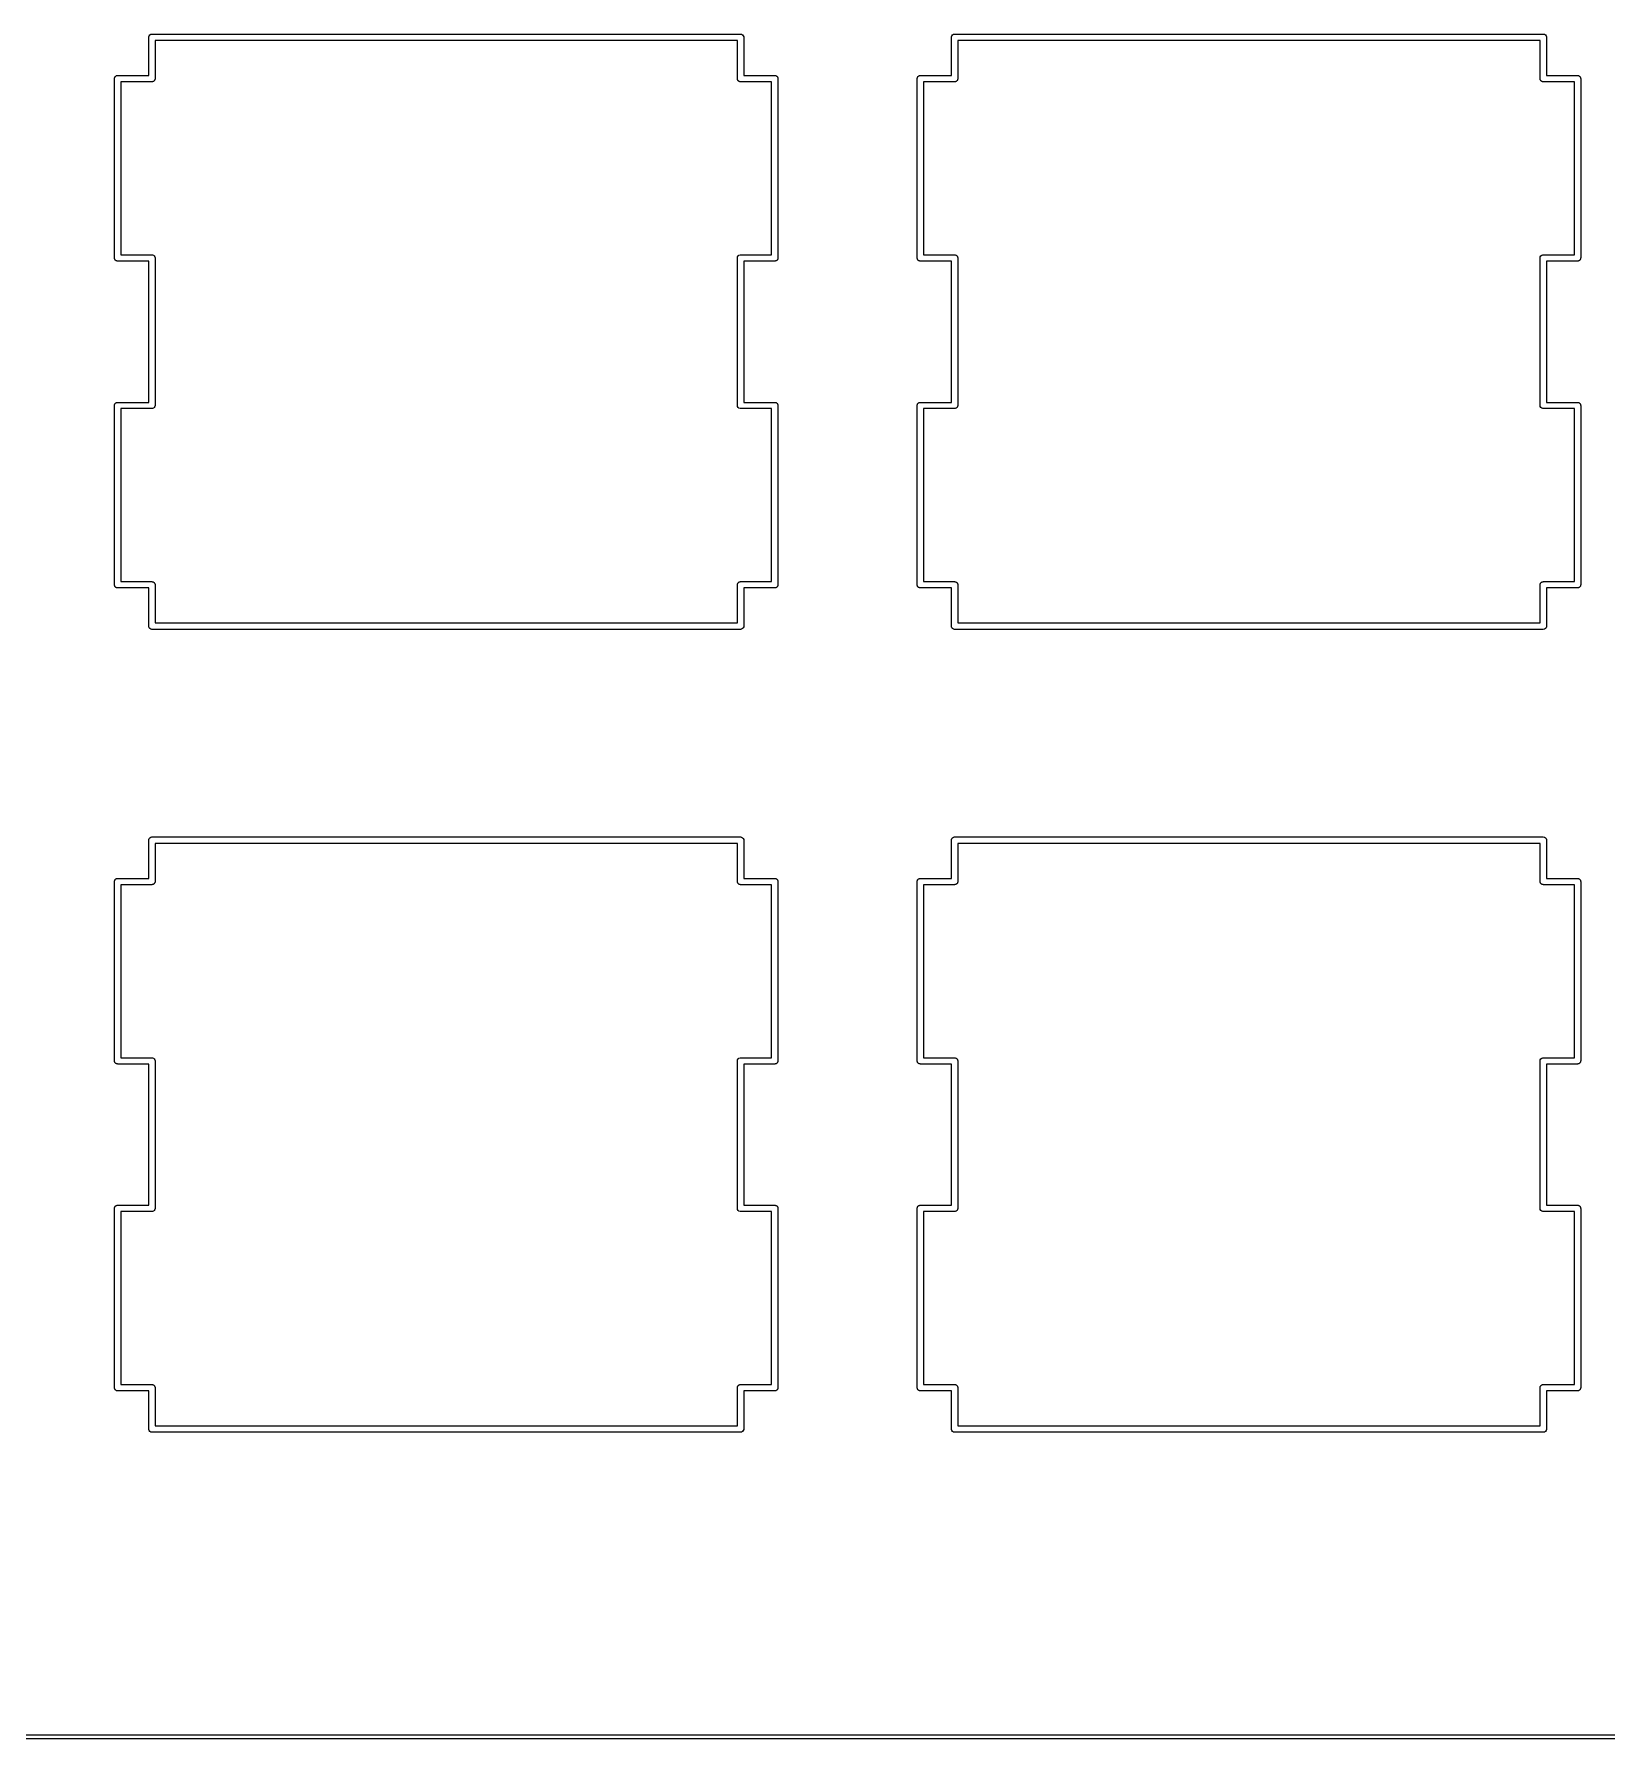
# Model space of a CAD drawing. Extents: x 24 to 395, y -191 to -67.
# Drawn here: x 333.12 to 370.45, y -190.55 to -150.1 of the extents above; entities that cross this region are included whole.
import ezdxf

# ---------------------------------------------------------------- set-up
doc = ezdxf.new("R2010")
doc.units = 0
doc.header["$MEASUREMENT"] = 0
doc.layers.add('BLACK', color=7, linetype='CONTINUOUS')

msp = doc.modelspace()

# ---------------------------------------------------------------- linework, layer by layer
at = {"layer": 'Black'}
for p, q in [((335.84, -150.164), (335.849, -150.139)), ((335.84, -150.191), (335.84, -150.164)), ((335.84, -151.083), (335.84, -150.191)), ((335.84, -150.191), (335.84, -150.191)), ((335.849, -150.139), (335.866, -150.119)), ((335.866, -150.119), (335.889, -150.106)), ((335.889, -150.106), (335.915, -150.101)), ((335.915, -150.101), (349.885, -150.101)), ((335.99, -150.254), (335.99, -151.158)), ((349.81, -150.254), (335.99, -150.254)), ((349.81, -151.158), (349.81, -150.254)), ((349.885, -150.101), (349.911, -150.106)), ((349.911, -150.106), (349.934, -150.119)), ((349.934, -150.119), (349.951, -150.139)), ((349.951, -150.139), (349.96, -150.164)), ((349.96, -150.164), (349.96, -150.191)), ((349.96, -150.191), (349.96, -150.191)), ((349.96, -150.191), (349.96, -151.083)), ((354.89, -150.164), (354.899, -150.139)), ((354.89, -150.191), (354.89, -150.164)), ((354.89, -151.083), (354.89, -150.191)), ((354.89, -150.191), (354.89, -150.191)), ((354.899, -150.139), (354.916, -150.119)), ((354.916, -150.119), (354.939, -150.106)), ((354.939, -150.106), (354.965, -150.101)), ((354.965, -150.101), (368.935, -150.101)), ((355.04, -150.254), (355.04, -151.158)), ((368.86, -150.254), (355.04, -150.254)), ((368.86, -151.158), (368.86, -150.254)), ((368.935, -150.101), (368.961, -150.106)), ((368.961, -150.106), (368.984, -150.119)), ((368.984, -150.119), (369.001, -150.139)), ((369.001, -150.139), (369.01, -150.164)), ((369.01, -150.164), (369.01, -150.191)), ((369.01, -150.191), (369.01, -150.191)), ((369.01, -150.191), (369.01, -151.083)), ((335.027, -151.158), (335.028, -151.151)), ((335.027, -155.412), (335.027, -151.158)), ((335.028, -151.145), (335.031, -151.139)), ((335.028, -151.151), (335.028, -151.145)), ((335.031, -151.139), (335.032, -151.132)), ((335.032, -151.132), (335.035, -151.127)), ((335.035, -151.127), (335.037, -151.12)), ((335.037, -151.12), (335.041, -151.115)), ((335.041, -151.115), (335.045, -151.11)), ((335.045, -151.11), (335.05, -151.106)), ((335.05, -151.106), (335.054, -151.1)), ((335.054, -151.1), (335.06, -151.097)), ((335.06, -151.097), (335.065, -151.093)), ((335.065, -151.093), (335.071, -151.091)), ((335.071, -151.091), (335.077, -151.087)), ((335.077, -151.087), (335.083, -151.086)), ((335.083, -151.086), (335.089, -151.084)), ((335.089, -151.084), (335.096, -151.084)), ((335.096, -151.084), (335.102, -151.083)), ((335.102, -151.083), (335.84, -151.083)), ((335.915, -151.233), (335.177, -151.233)), ((335.177, -151.233), (335.177, -155.337)), ((335.921, -151.232), (335.915, -151.233)), ((335.928, -151.232), (335.921, -151.232)), ((335.934, -151.23), (335.928, -151.232)), ((335.941, -151.228), (335.934, -151.23)), ((335.946, -151.225), (335.941, -151.228)), ((335.952, -151.223), (335.946, -151.225)), ((335.958, -151.219), (335.952, -151.223)), ((335.963, -151.215), (335.958, -151.219)), ((335.967, -151.21), (335.963, -151.215)), ((335.972, -151.206), (335.967, -151.21)), ((335.976, -151.2), (335.972, -151.206)), ((335.98, -151.195), (335.976, -151.2)), ((335.982, -151.189), (335.98, -151.195)), ((335.985, -151.184), (335.982, -151.189)), ((335.987, -151.177), (335.985, -151.184)), ((335.989, -151.171), (335.987, -151.177)), ((335.99, -151.158), (335.989, -151.164)), ((335.989, -151.164), (335.989, -151.171)), ((349.811, -151.164), (349.81, -151.158)), ((349.811, -151.171), (349.811, -151.164)), ((349.813, -151.177), (349.811, -151.171)), ((349.815, -151.184), (349.813, -151.177)), ((349.818, -151.189), (349.815, -151.184)), ((349.82, -151.195), (349.818, -151.189)), ((349.824, -151.2), (349.82, -151.195)), ((349.828, -151.206), (349.824, -151.2)), ((349.833, -151.21), (349.828, -151.206)), ((349.837, -151.215), (349.833, -151.21)), ((349.842, -151.219), (349.837, -151.215)), ((349.847, -151.223), (349.842, -151.219)), ((349.854, -151.225), (349.847, -151.223)), ((349.859, -151.228), (349.854, -151.225)), ((349.866, -151.23), (349.859, -151.228)), ((349.872, -151.232), (349.866, -151.23)), ((349.879, -151.232), (349.872, -151.232)), ((349.885, -151.233), (349.879, -151.232)), ((350.623, -151.233), (349.885, -151.233)), ((349.96, -151.083), (350.698, -151.083)), ((350.623, -155.337), (350.623, -151.233)), ((350.698, -151.083), (350.704, -151.084)), ((350.704, -151.084), (350.711, -151.084)), ((350.711, -151.084), (350.717, -151.086)), ((350.717, -151.086), (350.723, -151.087)), ((350.723, -151.087), (350.729, -151.091)), ((350.729, -151.091), (350.735, -151.093)), ((350.735, -151.093), (350.74, -151.097)), ((350.74, -151.097), (350.746, -151.1)), ((350.746, -151.1), (350.75, -151.106)), ((350.75, -151.106), (350.755, -151.11)), ((350.755, -151.11), (350.759, -151.115)), ((350.759, -151.115), (350.763, -151.12)), ((350.763, -151.12), (350.765, -151.127)), ((350.765, -151.127), (350.768, -151.132)), ((350.768, -151.132), (350.769, -151.139)), ((350.769, -151.139), (350.772, -151.145)), ((350.772, -151.145), (350.772, -151.151)), ((350.772, -151.151), (350.773, -151.158)), ((350.773, -151.158), (350.773, -155.412)), ((354.077, -151.158), (354.078, -151.151)), ((354.077, -155.412), (354.077, -151.158)), ((354.078, -151.145), (354.081, -151.139)), ((354.078, -151.151), (354.078, -151.145)), ((354.081, -151.139), (354.082, -151.132)), ((354.082, -151.132), (354.085, -151.127)), ((354.085, -151.127), (354.087, -151.12)), ((354.087, -151.12), (354.091, -151.115)), ((354.091, -151.115), (354.095, -151.11)), ((354.095, -151.11), (354.1, -151.106)), ((354.1, -151.106), (354.104, -151.1)), ((354.104, -151.1), (354.11, -151.097)), ((354.11, -151.097), (354.115, -151.093)), ((354.115, -151.093), (354.121, -151.091)), ((354.121, -151.091), (354.127, -151.087)), ((354.127, -151.087), (354.133, -151.086)), ((354.133, -151.086), (354.139, -151.084)), ((354.139, -151.084), (354.146, -151.084)), ((354.146, -151.084), (354.152, -151.083)), ((354.152, -151.083), (354.89, -151.083)), ((354.965, -151.233), (354.227, -151.233)), ((354.227, -151.233), (354.227, -155.337)), ((354.971, -151.232), (354.965, -151.233)), ((354.978, -151.232), (354.971, -151.232)), ((354.984, -151.23), (354.978, -151.232)), ((354.991, -151.228), (354.984, -151.23)), ((354.996, -151.225), (354.991, -151.228)), ((355.002, -151.223), (354.996, -151.225)), ((355.008, -151.219), (355.002, -151.223)), ((355.013, -151.215), (355.008, -151.219)), ((355.017, -151.21), (355.013, -151.215)), ((355.022, -151.206), (355.017, -151.21)), ((355.026, -151.2), (355.022, -151.206)), ((355.03, -151.195), (355.026, -151.2)), ((355.032, -151.189), (355.03, -151.195)), ((355.035, -151.184), (355.032, -151.189)), ((355.037, -151.177), (355.035, -151.184)), ((355.039, -151.171), (355.037, -151.177)), ((355.04, -151.158), (355.039, -151.164)), ((355.039, -151.164), (355.039, -151.171)), ((368.861, -151.164), (368.86, -151.158)), ((368.861, -151.171), (368.861, -151.164)), ((368.863, -151.177), (368.861, -151.171)), ((368.865, -151.184), (368.863, -151.177)), ((368.868, -151.189), (368.865, -151.184)), ((368.87, -151.195), (368.868, -151.189)), ((368.874, -151.2), (368.87, -151.195)), ((368.878, -151.206), (368.874, -151.2)), ((368.883, -151.21), (368.878, -151.206)), ((368.887, -151.215), (368.883, -151.21)), ((368.892, -151.219), (368.887, -151.215)), ((368.897, -151.223), (368.892, -151.219)), ((368.904, -151.225), (368.897, -151.223)), ((368.909, -151.228), (368.904, -151.225)), ((368.916, -151.23), (368.909, -151.228)), ((368.922, -151.232), (368.916, -151.23)), ((368.929, -151.232), (368.922, -151.232)), ((368.935, -151.233), (368.929, -151.232)), ((369.673, -151.233), (368.935, -151.233)), ((369.01, -151.083), (369.748, -151.083)), ((369.673, -155.337), (369.673, -151.233)), ((369.748, -151.083), (369.754, -151.084)), ((369.754, -151.084), (369.761, -151.084)), ((369.761, -151.084), (369.767, -151.086)), ((369.767, -151.086), (369.773, -151.087)), ((369.773, -151.087), (369.779, -151.091)), ((369.779, -151.091), (369.785, -151.093)), ((369.785, -151.093), (369.79, -151.097)), ((369.79, -151.097), (369.796, -151.1)), ((369.796, -151.1), (369.8, -151.106)), ((369.8, -151.106), (369.805, -151.11)), ((369.805, -151.11), (369.809, -151.115)), ((369.809, -151.115), (369.813, -151.12)), ((369.813, -151.12), (369.815, -151.127)), ((369.815, -151.127), (369.818, -151.132)), ((369.818, -151.132), (369.819, -151.139)), ((369.819, -151.139), (369.822, -151.145)), ((369.822, -151.145), (369.822, -151.151)), ((369.822, -151.151), (369.823, -151.158)), ((369.823, -151.158), (369.823, -155.412)), ((335.028, -155.419), (335.027, -155.412)), ((335.028, -155.425), (335.028, -155.419)), ((335.031, -155.432), (335.028, -155.425)), ((335.032, -155.438), (335.031, -155.432)), ((335.035, -155.444), (335.032, -155.438)), ((335.037, -155.45), (335.035, -155.444)), ((335.041, -155.455), (335.037, -155.45)), ((335.045, -155.461), (335.041, -155.455)), ((335.05, -155.465), (335.045, -155.461)), ((335.054, -155.47), (335.05, -155.465)), ((335.06, -155.473), (335.054, -155.47)), ((335.065, -155.477), (335.06, -155.473)), ((335.071, -155.48), (335.065, -155.477)), ((335.077, -155.483), (335.071, -155.48)), ((335.083, -155.484), (335.077, -155.483)), ((335.089, -155.486), (335.083, -155.484)), ((335.096, -155.486), (335.089, -155.486)), ((335.102, -155.487), (335.096, -155.486)), ((335.839, -155.487), (335.102, -155.487)), ((335.177, -155.337), (335.902, -155.337)), ((335.839, -158.838), (335.839, -155.487)), ((335.902, -155.337), (335.902, -155.337)), ((335.902, -155.337), (335.928, -155.337)), ((335.928, -155.337), (335.953, -155.346)), ((335.953, -155.346), (335.973, -155.363)), ((335.973, -155.363), (335.987, -155.386)), ((335.987, -155.386), (335.991, -155.412)), ((335.991, -155.412), (335.991, -158.913)), ((349.809, -155.412), (349.813, -155.386)), ((349.809, -158.913), (349.809, -155.412)), ((349.813, -155.386), (349.827, -155.363)), ((349.827, -155.363), (349.847, -155.346)), ((349.847, -155.346), (349.872, -155.337)), ((349.872, -155.337), (349.898, -155.337)), ((349.898, -155.337), (349.898, -155.337)), ((349.898, -155.337), (350.623, -155.337)), ((350.698, -155.487), (349.961, -155.487)), ((349.961, -155.487), (349.961, -158.838)), ((350.704, -155.486), (350.698, -155.487)), ((350.711, -155.486), (350.704, -155.486)), ((350.717, -155.484), (350.711, -155.486)), ((350.723, -155.483), (350.717, -155.484)), ((350.729, -155.48), (350.723, -155.483)), ((350.735, -155.477), (350.729, -155.48)), ((350.74, -155.473), (350.735, -155.477)), ((350.746, -155.47), (350.74, -155.473)), ((350.75, -155.465), (350.746, -155.47)), ((350.755, -155.461), (350.75, -155.465)), ((350.759, -155.455), (350.755, -155.461)), ((350.763, -155.45), (350.759, -155.455)), ((350.765, -155.444), (350.763, -155.45)), ((350.768, -155.438), (350.765, -155.444)), ((350.769, -155.432), (350.768, -155.438)), ((350.772, -155.425), (350.769, -155.432)), ((350.773, -155.412), (350.772, -155.419)), ((350.772, -155.419), (350.772, -155.425)), ((354.078, -155.419), (354.077, -155.412)), ((354.078, -155.425), (354.078, -155.419)), ((354.081, -155.432), (354.078, -155.425)), ((354.082, -155.438), (354.081, -155.432)), ((354.085, -155.444), (354.082, -155.438)), ((354.087, -155.45), (354.085, -155.444)), ((354.091, -155.455), (354.087, -155.45)), ((354.095, -155.461), (354.091, -155.455)), ((354.1, -155.465), (354.095, -155.461)), ((354.104, -155.47), (354.1, -155.465)), ((354.11, -155.473), (354.104, -155.47)), ((354.115, -155.477), (354.11, -155.473)), ((354.121, -155.48), (354.115, -155.477)), ((354.127, -155.483), (354.121, -155.48)), ((354.133, -155.484), (354.127, -155.483)), ((354.139, -155.486), (354.133, -155.484)), ((354.146, -155.486), (354.139, -155.486)), ((354.152, -155.487), (354.146, -155.486)), ((354.889, -155.487), (354.152, -155.487)), ((354.227, -155.337), (354.952, -155.337)), ((354.889, -158.838), (354.889, -155.487)), ((354.952, -155.337), (354.952, -155.337)), ((354.952, -155.337), (354.978, -155.337)), ((354.978, -155.337), (355.003, -155.346)), ((355.003, -155.346), (355.023, -155.363)), ((355.023, -155.363), (355.037, -155.386)), ((355.037, -155.386), (355.041, -155.412)), ((355.041, -155.412), (355.041, -158.913)), ((368.859, -155.412), (368.863, -155.386)), ((368.859, -158.913), (368.859, -155.412)), ((368.863, -155.386), (368.877, -155.363)), ((368.877, -155.363), (368.897, -155.346)), ((368.897, -155.346), (368.922, -155.337)), ((368.922, -155.337), (368.948, -155.337)), ((368.948, -155.337), (368.948, -155.337)), ((368.948, -155.337), (369.673, -155.337)), ((369.748, -155.487), (369.011, -155.487)), ((369.011, -155.487), (369.011, -158.838)), ((369.754, -155.486), (369.748, -155.487)), ((369.761, -155.486), (369.754, -155.486)), ((369.767, -155.484), (369.761, -155.486)), ((369.773, -155.483), (369.767, -155.484)), ((369.779, -155.48), (369.773, -155.483)), ((369.785, -155.477), (369.779, -155.48)), ((369.79, -155.473), (369.785, -155.477)), ((369.796, -155.47), (369.79, -155.473)), ((369.8, -155.465), (369.796, -155.47)), ((369.805, -155.461), (369.8, -155.465)), ((369.809, -155.455), (369.805, -155.461)), ((369.813, -155.45), (369.809, -155.455)), ((369.815, -155.444), (369.813, -155.45)), ((369.818, -155.438), (369.815, -155.444)), ((369.819, -155.432), (369.818, -155.438)), ((369.822, -155.425), (369.819, -155.432)), ((369.823, -155.412), (369.822, -155.419)), ((369.822, -155.419), (369.822, -155.425)), ((335.027, -158.913), (335.028, -158.906)), ((335.027, -163.167), (335.027, -158.913)), ((335.028, -158.9), (335.031, -158.893)), ((335.028, -158.906), (335.028, -158.9)), ((335.031, -158.893), (335.032, -158.887)), ((335.032, -158.887), (335.035, -158.881)), ((335.035, -158.881), (335.037, -158.875)), ((335.037, -158.875), (335.041, -158.87)), ((335.041, -158.87), (335.045, -158.864)), ((335.045, -158.864), (335.05, -158.86)), ((335.05, -158.86), (335.054, -158.855)), ((335.054, -158.855), (335.06, -158.852)), ((335.06, -158.852), (335.065, -158.848)), ((335.065, -158.848), (335.071, -158.845)), ((335.071, -158.845), (335.077, -158.842)), ((335.077, -158.842), (335.083, -158.841)), ((335.083, -158.841), (335.089, -158.839)), ((335.089, -158.839), (335.096, -158.839)), ((335.096, -158.839), (335.102, -158.838)), ((335.102, -158.838), (335.839, -158.838)), ((335.973, -158.962), (335.953, -158.979)), ((335.987, -158.939), (335.973, -158.962)), ((335.991, -158.913), (335.987, -158.939)), ((349.813, -158.939), (349.809, -158.913)), ((349.827, -158.962), (349.813, -158.939)), ((349.847, -158.979), (349.827, -158.962)), ((349.961, -158.838), (350.698, -158.838)), ((350.698, -158.838), (350.704, -158.839)), ((350.704, -158.839), (350.711, -158.839)), ((350.711, -158.839), (350.717, -158.841)), ((350.717, -158.841), (350.723, -158.842)), ((350.723, -158.842), (350.729, -158.845)), ((350.729, -158.845), (350.735, -158.848)), ((350.735, -158.848), (350.74, -158.852)), ((350.74, -158.852), (350.746, -158.855)), ((350.746, -158.855), (350.75, -158.86)), ((350.75, -158.86), (350.755, -158.864)), ((350.755, -158.864), (350.759, -158.87)), ((350.759, -158.87), (350.763, -158.875)), ((350.763, -158.875), (350.765, -158.881)), ((350.765, -158.881), (350.768, -158.887)), ((350.768, -158.887), (350.769, -158.893)), ((350.769, -158.893), (350.772, -158.9)), ((350.772, -158.9), (350.772, -158.906)), ((350.772, -158.906), (350.773, -158.913)), ((350.773, -158.913), (350.773, -163.167)), ((354.077, -158.913), (354.078, -158.906)), ((354.077, -163.167), (354.077, -158.913)), ((354.078, -158.9), (354.081, -158.893)), ((354.078, -158.906), (354.078, -158.9)), ((354.081, -158.893), (354.082, -158.887)), ((354.082, -158.887), (354.085, -158.881)), ((354.085, -158.881), (354.087, -158.875)), ((354.087, -158.875), (354.091, -158.87)), ((354.091, -158.87), (354.095, -158.864)), ((354.095, -158.864), (354.1, -158.86)), ((354.1, -158.86), (354.104, -158.855)), ((354.104, -158.855), (354.11, -158.852)), ((354.11, -158.852), (354.115, -158.848)), ((354.115, -158.848), (354.121, -158.845)), ((354.121, -158.845), (354.127, -158.842)), ((354.127, -158.842), (354.133, -158.841)), ((354.133, -158.841), (354.139, -158.839)), ((354.139, -158.839), (354.146, -158.839)), ((354.146, -158.839), (354.152, -158.838)), ((354.152, -158.838), (354.889, -158.838)), ((355.023, -158.962), (355.003, -158.979)), ((355.037, -158.939), (355.023, -158.962)), ((355.041, -158.913), (355.037, -158.939)), ((368.863, -158.939), (368.859, -158.913)), ((368.877, -158.962), (368.863, -158.939)), ((368.897, -158.979), (368.877, -158.962)), ((369.011, -158.838), (369.748, -158.838)), ((369.748, -158.838), (369.754, -158.839)), ((369.754, -158.839), (369.761, -158.839)), ((369.761, -158.839), (369.767, -158.841)), ((369.767, -158.841), (369.773, -158.842)), ((369.773, -158.842), (369.779, -158.845)), ((369.779, -158.845), (369.785, -158.848)), ((369.785, -158.848), (369.79, -158.852)), ((369.79, -158.852), (369.796, -158.855)), ((369.796, -158.855), (369.8, -158.86)), ((369.8, -158.86), (369.805, -158.864)), ((369.805, -158.864), (369.809, -158.87)), ((369.809, -158.87), (369.813, -158.875)), ((369.813, -158.875), (369.815, -158.881)), ((369.815, -158.881), (369.818, -158.887)), ((369.818, -158.887), (369.819, -158.893)), ((369.819, -158.893), (369.822, -158.9)), ((369.822, -158.9), (369.822, -158.906)), ((369.822, -158.906), (369.823, -158.913)), ((369.823, -158.913), (369.823, -163.167)), ((335.902, -158.988), (335.177, -158.988)), ((335.177, -158.988), (335.177, -163.092)), ((335.928, -158.988), (335.902, -158.988)), ((335.902, -158.988), (335.902, -158.988)), ((335.953, -158.979), (335.928, -158.988)), ((349.872, -158.988), (349.847, -158.979)), ((349.898, -158.988), (349.872, -158.988)), ((350.623, -158.988), (349.898, -158.988)), ((349.898, -158.988), (349.898, -158.988)), ((350.623, -163.092), (350.623, -158.988)), ((354.952, -158.988), (354.227, -158.988)), ((354.227, -158.988), (354.227, -163.092)), ((354.978, -158.988), (354.952, -158.988)), ((354.952, -158.988), (354.952, -158.988)), ((355.003, -158.979), (354.978, -158.988)), ((368.922, -158.988), (368.897, -158.979)), ((368.948, -158.988), (368.922, -158.988)), ((369.673, -158.988), (368.948, -158.988)), ((368.948, -158.988), (368.948, -158.988)), ((369.673, -163.092), (369.673, -158.988)), ((335.028, -163.174), (335.027, -163.167)), ((335.028, -163.18), (335.028, -163.174)), ((335.031, -163.186), (335.028, -163.18)), ((335.032, -163.193), (335.031, -163.186)), ((335.035, -163.198), (335.032, -163.193)), ((335.037, -163.205), (335.035, -163.198)), ((335.041, -163.21), (335.037, -163.205)), ((335.045, -163.215), (335.041, -163.21)), ((335.05, -163.219), (335.045, -163.215)), ((335.054, -163.225), (335.05, -163.219)), ((335.06, -163.228), (335.054, -163.225)), ((335.065, -163.232), (335.06, -163.228)), ((335.071, -163.234), (335.065, -163.232)), ((335.077, -163.238), (335.071, -163.234)), ((335.083, -163.239), (335.077, -163.238)), ((335.089, -163.241), (335.083, -163.239)), ((335.096, -163.241), (335.089, -163.241)), ((335.102, -163.242), (335.096, -163.241)), ((335.84, -163.242), (335.102, -163.242)), ((335.177, -163.092), (335.915, -163.092)), ((335.84, -164.134), (335.84, -163.242)), ((335.915, -163.092), (335.921, -163.093)), ((335.921, -163.093), (335.928, -163.093)), ((335.928, -163.093), (335.934, -163.095)), ((335.934, -163.095), (335.941, -163.097)), ((335.941, -163.097), (335.946, -163.1)), ((335.946, -163.1), (335.952, -163.102)), ((335.952, -163.102), (335.958, -163.106)), ((335.958, -163.106), (335.963, -163.11)), ((335.963, -163.11), (335.967, -163.115)), ((335.967, -163.115), (335.972, -163.119)), ((335.972, -163.119), (335.976, -163.125)), ((335.976, -163.125), (335.98, -163.13)), ((335.98, -163.13), (335.982, -163.136)), ((335.982, -163.136), (335.985, -163.141)), ((335.985, -163.141), (335.987, -163.148)), ((335.987, -163.148), (335.989, -163.154)), ((335.989, -163.154), (335.989, -163.161)), ((335.989, -163.161), (335.99, -163.167)), ((335.99, -163.167), (335.99, -164.071)), ((349.81, -163.167), (349.811, -163.161)), ((349.81, -164.071), (349.81, -163.167)), ((349.811, -163.154), (349.813, -163.148)), ((349.811, -163.161), (349.811, -163.154)), ((349.813, -163.148), (349.815, -163.141)), ((349.815, -163.141), (349.818, -163.136)), ((349.818, -163.136), (349.82, -163.13)), ((349.82, -163.13), (349.824, -163.125)), ((349.824, -163.125), (349.828, -163.119)), ((349.828, -163.119), (349.833, -163.115)), ((349.833, -163.115), (349.837, -163.11)), ((349.837, -163.11), (349.842, -163.106)), ((349.842, -163.106), (349.847, -163.102)), ((349.847, -163.102), (349.854, -163.1)), ((349.854, -163.1), (349.859, -163.097)), ((349.859, -163.097), (349.866, -163.095)), ((349.866, -163.095), (349.872, -163.093)), ((349.872, -163.093), (349.879, -163.093)), ((349.879, -163.093), (349.885, -163.092)), ((349.885, -163.092), (350.623, -163.092)), ((350.698, -163.242), (349.96, -163.242)), ((349.96, -163.242), (349.96, -164.134)), ((350.704, -163.241), (350.698, -163.242)), ((350.711, -163.241), (350.704, -163.241)), ((350.717, -163.239), (350.711, -163.241)), ((350.723, -163.238), (350.717, -163.239)), ((350.729, -163.234), (350.723, -163.238)), ((350.735, -163.232), (350.729, -163.234)), ((350.74, -163.228), (350.735, -163.232)), ((350.746, -163.225), (350.74, -163.228)), ((350.75, -163.219), (350.746, -163.225)), ((350.755, -163.215), (350.75, -163.219)), ((350.759, -163.21), (350.755, -163.215)), ((350.763, -163.205), (350.759, -163.21)), ((350.765, -163.198), (350.763, -163.205)), ((350.768, -163.193), (350.765, -163.198)), ((350.769, -163.186), (350.768, -163.193)), ((350.772, -163.18), (350.769, -163.186)), ((350.773, -163.167), (350.772, -163.174)), ((350.772, -163.174), (350.772, -163.18)), ((354.078, -163.174), (354.077, -163.167)), ((354.078, -163.18), (354.078, -163.174)), ((354.081, -163.186), (354.078, -163.18)), ((354.082, -163.193), (354.081, -163.186)), ((354.085, -163.198), (354.082, -163.193)), ((354.087, -163.205), (354.085, -163.198)), ((354.091, -163.21), (354.087, -163.205)), ((354.095, -163.215), (354.091, -163.21)), ((354.1, -163.219), (354.095, -163.215)), ((354.104, -163.225), (354.1, -163.219)), ((354.11, -163.228), (354.104, -163.225)), ((354.115, -163.232), (354.11, -163.228)), ((354.121, -163.234), (354.115, -163.232)), ((354.127, -163.238), (354.121, -163.234)), ((354.133, -163.239), (354.127, -163.238)), ((354.139, -163.241), (354.133, -163.239)), ((354.146, -163.241), (354.139, -163.241)), ((354.152, -163.242), (354.146, -163.241)), ((354.89, -163.242), (354.152, -163.242)), ((354.227, -163.092), (354.965, -163.092)), ((354.89, -164.134), (354.89, -163.242)), ((354.965, -163.092), (354.971, -163.093)), ((354.971, -163.093), (354.978, -163.093)), ((354.978, -163.093), (354.984, -163.095)), ((354.984, -163.095), (354.991, -163.097)), ((354.991, -163.097), (354.996, -163.1)), ((354.996, -163.1), (355.002, -163.102)), ((355.002, -163.102), (355.008, -163.106)), ((355.008, -163.106), (355.013, -163.11)), ((355.013, -163.11), (355.017, -163.115)), ((355.017, -163.115), (355.022, -163.119)), ((355.022, -163.119), (355.026, -163.125)), ((355.026, -163.125), (355.03, -163.13)), ((355.03, -163.13), (355.032, -163.136)), ((355.032, -163.136), (355.035, -163.141)), ((355.035, -163.141), (355.037, -163.148)), ((355.037, -163.148), (355.039, -163.154)), ((355.039, -163.154), (355.039, -163.161)), ((355.039, -163.161), (355.04, -163.167)), ((355.04, -163.167), (355.04, -164.071)), ((368.86, -163.167), (368.861, -163.161)), ((368.86, -164.071), (368.86, -163.167)), ((368.861, -163.154), (368.863, -163.148)), ((368.861, -163.161), (368.861, -163.154)), ((368.863, -163.148), (368.865, -163.141)), ((368.865, -163.141), (368.868, -163.136)), ((368.868, -163.136), (368.87, -163.13)), ((368.87, -163.13), (368.874, -163.125)), ((368.874, -163.125), (368.878, -163.119)), ((368.878, -163.119), (368.883, -163.115)), ((368.883, -163.115), (368.887, -163.11)), ((368.887, -163.11), (368.892, -163.106)), ((368.892, -163.106), (368.897, -163.102)), ((368.897, -163.102), (368.904, -163.1)), ((368.904, -163.1), (368.909, -163.097)), ((368.909, -163.097), (368.916, -163.095)), ((368.916, -163.095), (368.922, -163.093)), ((368.922, -163.093), (368.929, -163.093)), ((368.929, -163.093), (368.935, -163.092)), ((368.935, -163.092), (369.673, -163.092)), ((369.748, -163.242), (369.01, -163.242)), ((369.01, -163.242), (369.01, -164.134)), ((369.754, -163.241), (369.748, -163.242)), ((369.761, -163.241), (369.754, -163.241)), ((369.767, -163.239), (369.761, -163.241)), ((369.773, -163.238), (369.767, -163.239)), ((369.779, -163.234), (369.773, -163.238)), ((369.785, -163.232), (369.779, -163.234)), ((369.79, -163.228), (369.785, -163.232)), ((369.796, -163.225), (369.79, -163.228)), ((369.8, -163.219), (369.796, -163.225)), ((369.805, -163.215), (369.8, -163.219)), ((369.809, -163.21), (369.805, -163.215)), ((369.813, -163.205), (369.809, -163.21)), ((369.815, -163.198), (369.813, -163.205)), ((369.818, -163.193), (369.815, -163.198)), ((369.819, -163.186), (369.818, -163.193)), ((369.822, -163.18), (369.819, -163.186)), ((369.823, -163.167), (369.822, -163.174)), ((369.822, -163.174), (369.822, -163.18)), ((335.84, -164.161), (335.84, -164.134)), ((335.84, -164.134), (335.84, -164.134)), ((335.849, -164.186), (335.84, -164.161)), ((335.866, -164.206), (335.849, -164.186)), ((335.889, -164.219), (335.866, -164.206)), ((335.915, -164.224), (335.889, -164.219)), ((335.99, -164.071), (349.81, -164.071)), ((349.911, -164.219), (349.885, -164.224)), ((349.934, -164.206), (349.911, -164.219)), ((349.951, -164.186), (349.934, -164.206)), ((349.96, -164.161), (349.951, -164.186)), ((349.96, -164.134), (349.96, -164.134)), ((349.96, -164.134), (349.96, -164.161)), ((354.89, -164.161), (354.89, -164.134)), ((354.89, -164.134), (354.89, -164.134)), ((354.899, -164.186), (354.89, -164.161)), ((354.916, -164.206), (354.899, -164.186)), ((354.939, -164.219), (354.916, -164.206)), ((354.965, -164.224), (354.939, -164.219)), ((355.04, -164.071), (368.86, -164.071)), ((368.961, -164.219), (368.935, -164.224)), ((368.984, -164.206), (368.961, -164.219)), ((369.001, -164.186), (368.984, -164.206)), ((369.01, -164.161), (369.001, -164.186)), ((369.01, -164.134), (369.01, -164.134)), ((369.01, -164.134), (369.01, -164.161)), ((349.885, -164.224), (335.915, -164.224)), ((368.935, -164.224), (354.965, -164.224)), ((335.84, -169.214), (335.849, -169.189)), ((335.84, -169.241), (335.84, -169.214)), ((335.84, -170.133), (335.84, -169.241)), ((335.84, -169.241), (335.84, -169.241)), ((335.849, -169.189), (335.866, -169.169)), ((335.866, -169.169), (335.889, -169.156)), ((335.889, -169.156), (335.915, -169.151)), ((335.915, -169.151), (349.885, -169.151)), ((335.99, -169.304), (335.99, -170.208)), ((349.81, -169.304), (335.99, -169.304)), ((349.81, -170.208), (349.81, -169.304)), ((349.885, -169.151), (349.911, -169.156)), ((349.911, -169.156), (349.934, -169.169)), ((349.934, -169.169), (349.951, -169.189)), ((349.951, -169.189), (349.96, -169.214)), ((349.96, -169.214), (349.96, -169.241)), ((349.96, -169.241), (349.96, -169.241)), ((349.96, -169.241), (349.96, -170.133)), ((354.89, -169.214), (354.899, -169.189)), ((354.89, -169.241), (354.89, -169.214)), ((354.89, -170.133), (354.89, -169.241)), ((354.89, -169.241), (354.89, -169.241)), ((354.899, -169.189), (354.916, -169.169)), ((354.916, -169.169), (354.939, -169.156)), ((354.939, -169.156), (354.965, -169.151)), ((354.965, -169.151), (368.935, -169.151)), ((355.04, -169.304), (355.04, -170.208)), ((368.86, -169.304), (355.04, -169.304)), ((368.86, -170.208), (368.86, -169.304)), ((368.935, -169.151), (368.961, -169.156)), ((368.961, -169.156), (368.984, -169.169)), ((368.984, -169.169), (369.001, -169.189)), ((369.001, -169.189), (369.01, -169.214)), ((369.01, -169.214), (369.01, -169.241)), ((369.01, -169.241), (369.01, -169.241)), ((369.01, -169.241), (369.01, -170.133)), ((335.027, -170.208), (335.028, -170.201)), ((335.027, -174.462), (335.027, -170.208)), ((335.028, -170.195), (335.031, -170.189)), ((335.028, -170.201), (335.028, -170.195)), ((335.031, -170.189), (335.032, -170.182)), ((335.032, -170.182), (335.035, -170.177)), ((335.035, -170.177), (335.037, -170.17)), ((335.037, -170.17), (335.041, -170.165)), ((335.041, -170.165), (335.045, -170.16)), ((335.045, -170.16), (335.05, -170.156)), ((335.05, -170.156), (335.054, -170.15)), ((335.054, -170.15), (335.06, -170.147)), ((335.06, -170.147), (335.065, -170.143)), ((335.065, -170.143), (335.071, -170.141)), ((335.071, -170.141), (335.077, -170.137)), ((335.077, -170.137), (335.083, -170.136)), ((335.083, -170.136), (335.089, -170.134)), ((335.089, -170.134), (335.096, -170.134)), ((335.096, -170.134), (335.102, -170.133)), ((335.102, -170.133), (335.84, -170.133)), ((335.915, -170.283), (335.177, -170.283)), ((335.177, -170.283), (335.177, -174.387)), ((335.921, -170.282), (335.915, -170.283)), ((335.928, -170.282), (335.921, -170.282)), ((335.934, -170.28), (335.928, -170.282)), ((335.941, -170.278), (335.934, -170.28)), ((335.946, -170.275), (335.941, -170.278)), ((335.952, -170.273), (335.946, -170.275)), ((335.958, -170.269), (335.952, -170.273)), ((335.963, -170.265), (335.958, -170.269)), ((335.967, -170.26), (335.963, -170.265)), ((335.972, -170.256), (335.967, -170.26)), ((335.976, -170.25), (335.972, -170.256)), ((335.98, -170.245), (335.976, -170.25)), ((335.982, -170.239), (335.98, -170.245)), ((335.985, -170.234), (335.982, -170.239)), ((335.987, -170.227), (335.985, -170.234)), ((335.989, -170.221), (335.987, -170.227)), ((335.99, -170.208), (335.989, -170.214)), ((335.989, -170.214), (335.989, -170.221)), ((349.811, -170.214), (349.81, -170.208)), ((349.811, -170.221), (349.811, -170.214)), ((349.813, -170.227), (349.811, -170.221)), ((349.815, -170.234), (349.813, -170.227)), ((349.818, -170.239), (349.815, -170.234)), ((349.82, -170.245), (349.818, -170.239)), ((349.824, -170.25), (349.82, -170.245)), ((349.828, -170.256), (349.824, -170.25)), ((349.833, -170.26), (349.828, -170.256)), ((349.837, -170.265), (349.833, -170.26)), ((349.842, -170.269), (349.837, -170.265)), ((349.847, -170.273), (349.842, -170.269)), ((349.854, -170.275), (349.847, -170.273)), ((349.859, -170.278), (349.854, -170.275)), ((349.866, -170.28), (349.859, -170.278)), ((349.872, -170.282), (349.866, -170.28)), ((349.879, -170.282), (349.872, -170.282)), ((349.885, -170.283), (349.879, -170.282)), ((350.623, -170.283), (349.885, -170.283)), ((349.96, -170.133), (350.698, -170.133)), ((350.623, -174.387), (350.623, -170.283)), ((350.698, -170.133), (350.704, -170.134)), ((350.704, -170.134), (350.711, -170.134)), ((350.711, -170.134), (350.717, -170.136)), ((350.717, -170.136), (350.723, -170.137)), ((350.723, -170.137), (350.729, -170.141)), ((350.729, -170.141), (350.735, -170.143)), ((350.735, -170.143), (350.74, -170.147)), ((350.74, -170.147), (350.746, -170.15)), ((350.746, -170.15), (350.75, -170.156)), ((350.75, -170.156), (350.755, -170.16)), ((350.755, -170.16), (350.759, -170.165)), ((350.759, -170.165), (350.763, -170.17)), ((350.763, -170.17), (350.765, -170.177)), ((350.765, -170.177), (350.768, -170.182)), ((350.768, -170.182), (350.769, -170.189)), ((350.769, -170.189), (350.772, -170.195)), ((350.772, -170.195), (350.772, -170.201)), ((350.772, -170.201), (350.773, -170.208)), ((350.773, -170.208), (350.773, -174.462)), ((354.077, -170.208), (354.078, -170.201)), ((354.077, -174.462), (354.077, -170.208)), ((354.078, -170.195), (354.081, -170.189)), ((354.078, -170.201), (354.078, -170.195)), ((354.081, -170.189), (354.082, -170.182)), ((354.082, -170.182), (354.085, -170.177)), ((354.085, -170.177), (354.087, -170.17)), ((354.087, -170.17), (354.091, -170.165)), ((354.091, -170.165), (354.095, -170.16)), ((354.095, -170.16), (354.1, -170.156)), ((354.1, -170.156), (354.104, -170.15)), ((354.104, -170.15), (354.11, -170.147)), ((354.11, -170.147), (354.115, -170.143)), ((354.115, -170.143), (354.121, -170.141)), ((354.121, -170.141), (354.127, -170.137)), ((354.127, -170.137), (354.133, -170.136)), ((354.133, -170.136), (354.139, -170.134)), ((354.139, -170.134), (354.146, -170.134)), ((354.146, -170.134), (354.152, -170.133)), ((354.152, -170.133), (354.89, -170.133)), ((354.965, -170.283), (354.227, -170.283)), ((354.227, -170.283), (354.227, -174.387)), ((354.971, -170.282), (354.965, -170.283)), ((354.978, -170.282), (354.971, -170.282)), ((354.984, -170.28), (354.978, -170.282)), ((354.991, -170.278), (354.984, -170.28)), ((354.996, -170.275), (354.991, -170.278)), ((355.002, -170.273), (354.996, -170.275)), ((355.008, -170.269), (355.002, -170.273)), ((355.013, -170.265), (355.008, -170.269)), ((355.017, -170.26), (355.013, -170.265)), ((355.022, -170.256), (355.017, -170.26)), ((355.026, -170.25), (355.022, -170.256)), ((355.03, -170.245), (355.026, -170.25)), ((355.032, -170.239), (355.03, -170.245)), ((355.035, -170.234), (355.032, -170.239)), ((355.037, -170.227), (355.035, -170.234)), ((355.039, -170.221), (355.037, -170.227)), ((355.04, -170.208), (355.039, -170.214)), ((355.039, -170.214), (355.039, -170.221)), ((368.861, -170.214), (368.86, -170.208)), ((368.861, -170.221), (368.861, -170.214)), ((368.863, -170.227), (368.861, -170.221)), ((368.865, -170.234), (368.863, -170.227)), ((368.868, -170.239), (368.865, -170.234)), ((368.87, -170.245), (368.868, -170.239)), ((368.874, -170.25), (368.87, -170.245)), ((368.878, -170.256), (368.874, -170.25)), ((368.883, -170.26), (368.878, -170.256)), ((368.887, -170.265), (368.883, -170.26)), ((368.892, -170.269), (368.887, -170.265)), ((368.897, -170.273), (368.892, -170.269)), ((368.904, -170.275), (368.897, -170.273)), ((368.909, -170.278), (368.904, -170.275)), ((368.916, -170.28), (368.909, -170.278)), ((368.922, -170.282), (368.916, -170.28)), ((368.929, -170.282), (368.922, -170.282)), ((368.935, -170.283), (368.929, -170.282)), ((369.673, -170.283), (368.935, -170.283)), ((369.01, -170.133), (369.748, -170.133)), ((369.673, -174.387), (369.673, -170.283)), ((369.748, -170.133), (369.754, -170.134)), ((369.754, -170.134), (369.761, -170.134)), ((369.761, -170.134), (369.767, -170.136)), ((369.767, -170.136), (369.773, -170.137)), ((369.773, -170.137), (369.779, -170.141)), ((369.779, -170.141), (369.785, -170.143)), ((369.785, -170.143), (369.79, -170.147)), ((369.79, -170.147), (369.796, -170.15)), ((369.796, -170.15), (369.8, -170.156)), ((369.8, -170.156), (369.805, -170.16)), ((369.805, -170.16), (369.809, -170.165)), ((369.809, -170.165), (369.813, -170.17)), ((369.813, -170.17), (369.815, -170.177)), ((369.815, -170.177), (369.818, -170.182)), ((369.818, -170.182), (369.819, -170.189)), ((369.819, -170.189), (369.822, -170.195)), ((369.822, -170.195), (369.822, -170.201)), ((369.822, -170.201), (369.823, -170.208)), ((369.823, -170.208), (369.823, -174.462)), ((335.028, -174.469), (335.027, -174.462)), ((335.028, -174.475), (335.028, -174.469)), ((335.031, -174.482), (335.028, -174.475)), ((335.032, -174.488), (335.031, -174.482)), ((335.035, -174.494), (335.032, -174.488)), ((335.037, -174.5), (335.035, -174.494)), ((335.041, -174.505), (335.037, -174.5)), ((335.045, -174.511), (335.041, -174.505)), ((335.05, -174.515), (335.045, -174.511)), ((335.054, -174.52), (335.05, -174.515)), ((335.06, -174.523), (335.054, -174.52)), ((335.065, -174.527), (335.06, -174.523)), ((335.071, -174.53), (335.065, -174.527)), ((335.077, -174.533), (335.071, -174.53)), ((335.083, -174.534), (335.077, -174.533)), ((335.089, -174.536), (335.083, -174.534)), ((335.096, -174.536), (335.089, -174.536)), ((335.102, -174.537), (335.096, -174.536)), ((335.839, -174.537), (335.102, -174.537)), ((335.177, -174.387), (335.902, -174.387)), ((335.839, -177.888), (335.839, -174.537)), ((335.902, -174.387), (335.902, -174.387)), ((335.902, -174.387), (335.928, -174.387)), ((335.928, -174.387), (335.953, -174.396)), ((335.953, -174.396), (335.973, -174.413)), ((335.973, -174.413), (335.987, -174.436)), ((335.987, -174.436), (335.991, -174.462)), ((335.991, -174.462), (335.991, -177.963)), ((349.809, -174.462), (349.813, -174.436)), ((349.809, -177.963), (349.809, -174.462)), ((349.813, -174.436), (349.827, -174.413)), ((349.827, -174.413), (349.847, -174.396)), ((349.847, -174.396), (349.872, -174.387)), ((349.872, -174.387), (349.898, -174.387)), ((349.898, -174.387), (349.898, -174.387)), ((349.898, -174.387), (350.623, -174.387)), ((350.698, -174.537), (349.961, -174.537)), ((349.961, -174.537), (349.961, -177.888)), ((350.704, -174.536), (350.698, -174.537)), ((350.711, -174.536), (350.704, -174.536)), ((350.717, -174.534), (350.711, -174.536)), ((350.723, -174.533), (350.717, -174.534)), ((350.729, -174.53), (350.723, -174.533)), ((350.735, -174.527), (350.729, -174.53)), ((350.74, -174.523), (350.735, -174.527)), ((350.746, -174.52), (350.74, -174.523)), ((350.75, -174.515), (350.746, -174.52)), ((350.755, -174.511), (350.75, -174.515)), ((350.759, -174.505), (350.755, -174.511)), ((350.763, -174.5), (350.759, -174.505)), ((350.765, -174.494), (350.763, -174.5)), ((350.768, -174.488), (350.765, -174.494)), ((350.769, -174.482), (350.768, -174.488)), ((350.772, -174.475), (350.769, -174.482)), ((350.773, -174.462), (350.772, -174.469)), ((350.772, -174.469), (350.772, -174.475)), ((354.078, -174.469), (354.077, -174.462)), ((354.078, -174.475), (354.078, -174.469)), ((354.081, -174.482), (354.078, -174.475)), ((354.082, -174.488), (354.081, -174.482)), ((354.085, -174.494), (354.082, -174.488)), ((354.087, -174.5), (354.085, -174.494)), ((354.091, -174.505), (354.087, -174.5)), ((354.095, -174.511), (354.091, -174.505)), ((354.1, -174.515), (354.095, -174.511)), ((354.104, -174.52), (354.1, -174.515)), ((354.11, -174.523), (354.104, -174.52)), ((354.115, -174.527), (354.11, -174.523)), ((354.121, -174.53), (354.115, -174.527)), ((354.127, -174.533), (354.121, -174.53)), ((354.133, -174.534), (354.127, -174.533)), ((354.139, -174.536), (354.133, -174.534)), ((354.146, -174.536), (354.139, -174.536)), ((354.152, -174.537), (354.146, -174.536)), ((354.889, -174.537), (354.152, -174.537)), ((354.227, -174.387), (354.952, -174.387)), ((354.889, -177.888), (354.889, -174.537)), ((354.952, -174.387), (354.952, -174.387)), ((354.952, -174.387), (354.978, -174.387)), ((354.978, -174.387), (355.003, -174.396)), ((355.003, -174.396), (355.023, -174.413)), ((355.023, -174.413), (355.037, -174.436)), ((355.037, -174.436), (355.041, -174.462)), ((355.041, -174.462), (355.041, -177.963)), ((368.859, -174.462), (368.863, -174.436)), ((368.859, -177.963), (368.859, -174.462)), ((368.863, -174.436), (368.877, -174.413)), ((368.877, -174.413), (368.897, -174.396)), ((368.897, -174.396), (368.922, -174.387)), ((368.922, -174.387), (368.948, -174.387)), ((368.948, -174.387), (368.948, -174.387)), ((368.948, -174.387), (369.673, -174.387)), ((369.748, -174.537), (369.011, -174.537)), ((369.011, -174.537), (369.011, -177.888)), ((369.754, -174.536), (369.748, -174.537)), ((369.761, -174.536), (369.754, -174.536)), ((369.767, -174.534), (369.761, -174.536)), ((369.773, -174.533), (369.767, -174.534)), ((369.779, -174.53), (369.773, -174.533)), ((369.785, -174.527), (369.779, -174.53)), ((369.79, -174.523), (369.785, -174.527)), ((369.796, -174.52), (369.79, -174.523)), ((369.8, -174.515), (369.796, -174.52)), ((369.805, -174.511), (369.8, -174.515)), ((369.809, -174.505), (369.805, -174.511)), ((369.813, -174.5), (369.809, -174.505)), ((369.815, -174.494), (369.813, -174.5)), ((369.818, -174.488), (369.815, -174.494)), ((369.819, -174.482), (369.818, -174.488)), ((369.822, -174.475), (369.819, -174.482)), ((369.823, -174.462), (369.822, -174.469)), ((369.822, -174.469), (369.822, -174.475)), ((335.027, -177.963), (335.028, -177.956)), ((335.027, -182.217), (335.027, -177.963)), ((335.028, -177.95), (335.031, -177.943)), ((335.028, -177.956), (335.028, -177.95)), ((335.031, -177.943), (335.032, -177.937)), ((335.032, -177.937), (335.035, -177.931)), ((335.035, -177.931), (335.037, -177.925)), ((335.037, -177.925), (335.041, -177.92)), ((335.041, -177.92), (335.045, -177.914)), ((335.045, -177.914), (335.05, -177.91)), ((335.05, -177.91), (335.054, -177.905)), ((335.054, -177.905), (335.06, -177.902)), ((335.06, -177.902), (335.065, -177.898)), ((335.065, -177.898), (335.071, -177.895)), ((335.071, -177.895), (335.077, -177.892)), ((335.077, -177.892), (335.083, -177.891)), ((335.083, -177.891), (335.089, -177.889)), ((335.089, -177.889), (335.096, -177.889)), ((335.096, -177.889), (335.102, -177.888)), ((335.102, -177.888), (335.839, -177.888)), ((335.991, -177.963), (335.987, -177.989)), ((349.813, -177.989), (349.809, -177.963)), ((349.961, -177.888), (350.698, -177.888)), ((350.698, -177.888), (350.704, -177.889)), ((350.704, -177.889), (350.711, -177.889)), ((350.711, -177.889), (350.717, -177.891)), ((350.717, -177.891), (350.723, -177.892)), ((350.723, -177.892), (350.729, -177.895)), ((350.729, -177.895), (350.735, -177.898)), ((350.735, -177.898), (350.74, -177.902)), ((350.74, -177.902), (350.746, -177.905)), ((350.746, -177.905), (350.75, -177.91)), ((350.75, -177.91), (350.755, -177.914)), ((350.755, -177.914), (350.759, -177.92)), ((350.759, -177.92), (350.763, -177.925)), ((350.763, -177.925), (350.765, -177.931)), ((350.765, -177.931), (350.768, -177.937)), ((350.768, -177.937), (350.769, -177.943)), ((350.769, -177.943), (350.772, -177.95)), ((350.772, -177.95), (350.772, -177.956)), ((350.772, -177.956), (350.773, -177.963)), ((350.773, -177.963), (350.773, -182.217)), ((354.077, -177.963), (354.078, -177.956)), ((354.077, -182.217), (354.077, -177.963)), ((354.078, -177.95), (354.081, -177.943)), ((354.078, -177.956), (354.078, -177.95)), ((354.081, -177.943), (354.082, -177.937)), ((354.082, -177.937), (354.085, -177.931)), ((354.085, -177.931), (354.087, -177.925)), ((354.087, -177.925), (354.091, -177.92)), ((354.091, -177.92), (354.095, -177.914)), ((354.095, -177.914), (354.1, -177.91)), ((354.1, -177.91), (354.104, -177.905)), ((354.104, -177.905), (354.11, -177.902)), ((354.11, -177.902), (354.115, -177.898)), ((354.115, -177.898), (354.121, -177.895)), ((354.121, -177.895), (354.127, -177.892)), ((354.127, -177.892), (354.133, -177.891)), ((354.133, -177.891), (354.139, -177.889)), ((354.139, -177.889), (354.146, -177.889)), ((354.146, -177.889), (354.152, -177.888)), ((354.152, -177.888), (354.889, -177.888)), ((355.041, -177.963), (355.037, -177.989)), ((368.863, -177.989), (368.859, -177.963)), ((369.011, -177.888), (369.748, -177.888)), ((369.748, -177.888), (369.754, -177.889)), ((369.754, -177.889), (369.761, -177.889)), ((369.761, -177.889), (369.767, -177.891)), ((369.767, -177.891), (369.773, -177.892)), ((369.773, -177.892), (369.779, -177.895)), ((369.779, -177.895), (369.785, -177.898)), ((369.785, -177.898), (369.79, -177.902)), ((369.79, -177.902), (369.796, -177.905)), ((369.796, -177.905), (369.8, -177.91)), ((369.8, -177.91), (369.805, -177.914)), ((369.805, -177.914), (369.809, -177.92)), ((369.809, -177.92), (369.813, -177.925)), ((369.813, -177.925), (369.815, -177.931)), ((369.815, -177.931), (369.818, -177.937)), ((369.818, -177.937), (369.819, -177.943)), ((369.819, -177.943), (369.822, -177.95)), ((369.822, -177.95), (369.822, -177.956)), ((369.822, -177.956), (369.823, -177.963)), ((369.823, -177.963), (369.823, -182.217)), ((335.902, -178.038), (335.177, -178.038)), ((335.177, -178.038), (335.177, -182.142)), ((335.928, -178.038), (335.902, -178.038)), ((335.902, -178.038), (335.902, -178.038)), ((335.953, -178.029), (335.928, -178.038)), ((335.973, -178.012), (335.953, -178.029)), ((335.987, -177.989), (335.973, -178.012)), ((349.827, -178.012), (349.813, -177.989)), ((349.847, -178.029), (349.827, -178.012)), ((349.872, -178.038), (349.847, -178.029)), ((349.898, -178.038), (349.872, -178.038)), ((350.623, -178.038), (349.898, -178.038)), ((349.898, -178.038), (349.898, -178.038)), ((350.623, -182.142), (350.623, -178.038)), ((354.952, -178.038), (354.227, -178.038)), ((354.227, -178.038), (354.227, -182.142)), ((354.978, -178.038), (354.952, -178.038)), ((354.952, -178.038), (354.952, -178.038)), ((355.003, -178.029), (354.978, -178.038)), ((355.023, -178.012), (355.003, -178.029)), ((355.037, -177.989), (355.023, -178.012)), ((368.877, -178.012), (368.863, -177.989)), ((368.897, -178.029), (368.877, -178.012)), ((368.922, -178.038), (368.897, -178.029)), ((368.948, -178.038), (368.922, -178.038)), ((369.673, -178.038), (368.948, -178.038)), ((368.948, -178.038), (368.948, -178.038)), ((369.673, -182.142), (369.673, -178.038)), ((335.028, -182.224), (335.027, -182.217)), ((335.028, -182.23), (335.028, -182.224)), ((335.031, -182.236), (335.028, -182.23)), ((335.032, -182.243), (335.031, -182.236)), ((335.035, -182.248), (335.032, -182.243)), ((335.037, -182.255), (335.035, -182.248)), ((335.041, -182.26), (335.037, -182.255)), ((335.045, -182.265), (335.041, -182.26)), ((335.05, -182.269), (335.045, -182.265)), ((335.054, -182.275), (335.05, -182.269)), ((335.06, -182.278), (335.054, -182.275)), ((335.065, -182.282), (335.06, -182.278)), ((335.071, -182.284), (335.065, -182.282)), ((335.077, -182.288), (335.071, -182.284)), ((335.083, -182.289), (335.077, -182.288)), ((335.089, -182.291), (335.083, -182.289)), ((335.096, -182.291), (335.089, -182.291)), ((335.102, -182.292), (335.096, -182.291)), ((335.84, -182.292), (335.102, -182.292)), ((335.177, -182.142), (335.915, -182.142)), ((335.84, -183.184), (335.84, -182.292)), ((335.915, -182.142), (335.921, -182.143)), ((335.921, -182.143), (335.928, -182.143)), ((335.928, -182.143), (335.934, -182.145)), ((335.934, -182.145), (335.941, -182.147)), ((335.941, -182.147), (335.946, -182.15)), ((335.946, -182.15), (335.952, -182.152)), ((335.952, -182.152), (335.958, -182.156)), ((335.958, -182.156), (335.963, -182.16)), ((335.963, -182.16), (335.967, -182.165)), ((335.967, -182.165), (335.972, -182.169)), ((335.972, -182.169), (335.976, -182.175)), ((335.976, -182.175), (335.98, -182.18)), ((335.98, -182.18), (335.982, -182.186)), ((335.982, -182.186), (335.985, -182.191)), ((335.985, -182.191), (335.987, -182.198)), ((335.987, -182.198), (335.989, -182.204)), ((335.989, -182.204), (335.989, -182.211)), ((335.989, -182.211), (335.99, -182.217)), ((335.99, -182.217), (335.99, -183.121)), ((349.81, -182.217), (349.811, -182.211)), ((349.81, -183.121), (349.81, -182.217)), ((349.811, -182.204), (349.813, -182.198)), ((349.811, -182.211), (349.811, -182.204)), ((349.813, -182.198), (349.815, -182.191)), ((349.815, -182.191), (349.818, -182.186)), ((349.818, -182.186), (349.82, -182.18)), ((349.82, -182.18), (349.824, -182.175)), ((349.824, -182.175), (349.828, -182.169)), ((349.828, -182.169), (349.833, -182.165)), ((349.833, -182.165), (349.837, -182.16)), ((349.837, -182.16), (349.842, -182.156)), ((349.842, -182.156), (349.847, -182.152)), ((349.847, -182.152), (349.854, -182.15)), ((349.854, -182.15), (349.859, -182.147)), ((349.859, -182.147), (349.866, -182.145)), ((349.866, -182.145), (349.872, -182.143)), ((349.872, -182.143), (349.879, -182.143)), ((349.879, -182.143), (349.885, -182.142)), ((349.885, -182.142), (350.623, -182.142)), ((350.698, -182.292), (349.96, -182.292)), ((349.96, -182.292), (349.96, -183.184)), ((350.704, -182.291), (350.698, -182.292)), ((350.711, -182.291), (350.704, -182.291)), ((350.717, -182.289), (350.711, -182.291)), ((350.723, -182.288), (350.717, -182.289)), ((350.729, -182.284), (350.723, -182.288)), ((350.735, -182.282), (350.729, -182.284)), ((350.74, -182.278), (350.735, -182.282)), ((350.746, -182.275), (350.74, -182.278)), ((350.75, -182.269), (350.746, -182.275)), ((350.755, -182.265), (350.75, -182.269)), ((350.759, -182.26), (350.755, -182.265)), ((350.763, -182.255), (350.759, -182.26)), ((350.765, -182.248), (350.763, -182.255)), ((350.768, -182.243), (350.765, -182.248)), ((350.769, -182.236), (350.768, -182.243)), ((350.772, -182.23), (350.769, -182.236)), ((350.773, -182.217), (350.772, -182.224)), ((350.772, -182.224), (350.772, -182.23)), ((354.078, -182.224), (354.077, -182.217)), ((354.078, -182.23), (354.078, -182.224)), ((354.081, -182.236), (354.078, -182.23)), ((354.082, -182.243), (354.081, -182.236)), ((354.085, -182.248), (354.082, -182.243)), ((354.087, -182.255), (354.085, -182.248)), ((354.091, -182.26), (354.087, -182.255)), ((354.095, -182.265), (354.091, -182.26)), ((354.1, -182.269), (354.095, -182.265)), ((354.104, -182.275), (354.1, -182.269)), ((354.11, -182.278), (354.104, -182.275)), ((354.115, -182.282), (354.11, -182.278)), ((354.121, -182.284), (354.115, -182.282)), ((354.127, -182.288), (354.121, -182.284)), ((354.133, -182.289), (354.127, -182.288)), ((354.139, -182.291), (354.133, -182.289)), ((354.146, -182.291), (354.139, -182.291)), ((354.152, -182.292), (354.146, -182.291)), ((354.89, -182.292), (354.152, -182.292)), ((354.227, -182.142), (354.965, -182.142)), ((354.89, -183.184), (354.89, -182.292)), ((354.965, -182.142), (354.971, -182.143)), ((354.971, -182.143), (354.978, -182.143)), ((354.978, -182.143), (354.984, -182.145)), ((354.984, -182.145), (354.991, -182.147)), ((354.991, -182.147), (354.996, -182.15)), ((354.996, -182.15), (355.002, -182.152)), ((355.002, -182.152), (355.008, -182.156)), ((355.008, -182.156), (355.013, -182.16)), ((355.013, -182.16), (355.017, -182.165)), ((355.017, -182.165), (355.022, -182.169)), ((355.022, -182.169), (355.026, -182.175)), ((355.026, -182.175), (355.03, -182.18)), ((355.03, -182.18), (355.032, -182.186)), ((355.032, -182.186), (355.035, -182.191)), ((355.035, -182.191), (355.037, -182.198)), ((355.037, -182.198), (355.039, -182.204)), ((355.039, -182.204), (355.039, -182.211)), ((355.039, -182.211), (355.04, -182.217)), ((355.04, -182.217), (355.04, -183.121)), ((368.86, -182.217), (368.861, -182.211)), ((368.86, -183.121), (368.86, -182.217)), ((368.861, -182.204), (368.863, -182.198)), ((368.861, -182.211), (368.861, -182.204)), ((368.863, -182.198), (368.865, -182.191)), ((368.865, -182.191), (368.868, -182.186)), ((368.868, -182.186), (368.87, -182.18)), ((368.87, -182.18), (368.874, -182.175)), ((368.874, -182.175), (368.878, -182.169)), ((368.878, -182.169), (368.883, -182.165)), ((368.883, -182.165), (368.887, -182.16)), ((368.887, -182.16), (368.892, -182.156)), ((368.892, -182.156), (368.897, -182.152)), ((368.897, -182.152), (368.904, -182.15)), ((368.904, -182.15), (368.909, -182.147)), ((368.909, -182.147), (368.916, -182.145)), ((368.916, -182.145), (368.922, -182.143)), ((368.922, -182.143), (368.929, -182.143)), ((368.929, -182.143), (368.935, -182.142)), ((368.935, -182.142), (369.673, -182.142)), ((369.748, -182.292), (369.01, -182.292)), ((369.01, -182.292), (369.01, -183.184)), ((369.754, -182.291), (369.748, -182.292)), ((369.761, -182.291), (369.754, -182.291)), ((369.767, -182.289), (369.761, -182.291)), ((369.773, -182.288), (369.767, -182.289)), ((369.779, -182.284), (369.773, -182.288)), ((369.785, -182.282), (369.779, -182.284)), ((369.79, -182.278), (369.785, -182.282)), ((369.796, -182.275), (369.79, -182.278)), ((369.8, -182.269), (369.796, -182.275)), ((369.805, -182.265), (369.8, -182.269)), ((369.809, -182.26), (369.805, -182.265)), ((369.813, -182.255), (369.809, -182.26)), ((369.815, -182.248), (369.813, -182.255)), ((369.818, -182.243), (369.815, -182.248)), ((369.819, -182.236), (369.818, -182.243)), ((369.822, -182.23), (369.819, -182.236)), ((369.823, -182.217), (369.822, -182.224)), ((369.822, -182.224), (369.822, -182.23)), ((335.84, -183.211), (335.84, -183.184)), ((335.84, -183.184), (335.84, -183.184)), ((335.849, -183.236), (335.84, -183.211)), ((335.99, -183.121), (349.81, -183.121)), ((349.96, -183.211), (349.951, -183.236)), ((349.96, -183.184), (349.96, -183.184)), ((349.96, -183.184), (349.96, -183.211)), ((354.89, -183.211), (354.89, -183.184)), ((354.89, -183.184), (354.89, -183.184)), ((354.899, -183.236), (354.89, -183.211)), ((355.04, -183.121), (368.86, -183.121)), ((369.01, -183.211), (369.001, -183.236)), ((369.01, -183.184), (369.01, -183.184)), ((369.01, -183.184), (369.01, -183.211)), ((335.866, -183.256), (335.849, -183.236)), ((335.889, -183.269), (335.866, -183.256)), ((335.915, -183.274), (335.889, -183.269)), ((349.885, -183.274), (335.915, -183.274)), ((349.911, -183.269), (349.885, -183.274)), ((349.934, -183.256), (349.911, -183.269)), ((349.951, -183.236), (349.934, -183.256)), ((354.916, -183.256), (354.899, -183.236)), ((354.939, -183.269), (354.916, -183.256)), ((354.965, -183.274), (354.939, -183.269)), ((368.935, -183.274), (354.965, -183.274)), ((368.961, -183.269), (368.935, -183.274)), ((368.984, -183.256), (368.961, -183.269)), ((369.001, -183.236), (368.984, -183.256)), ((28.5794, -190.45), (390.523, -190.45)), ((390.525, -190.55), (28.575, -190.55))]:
    msp.add_line(p, q, dxfattribs=at)

doc.saveas('drawing.dxf')
